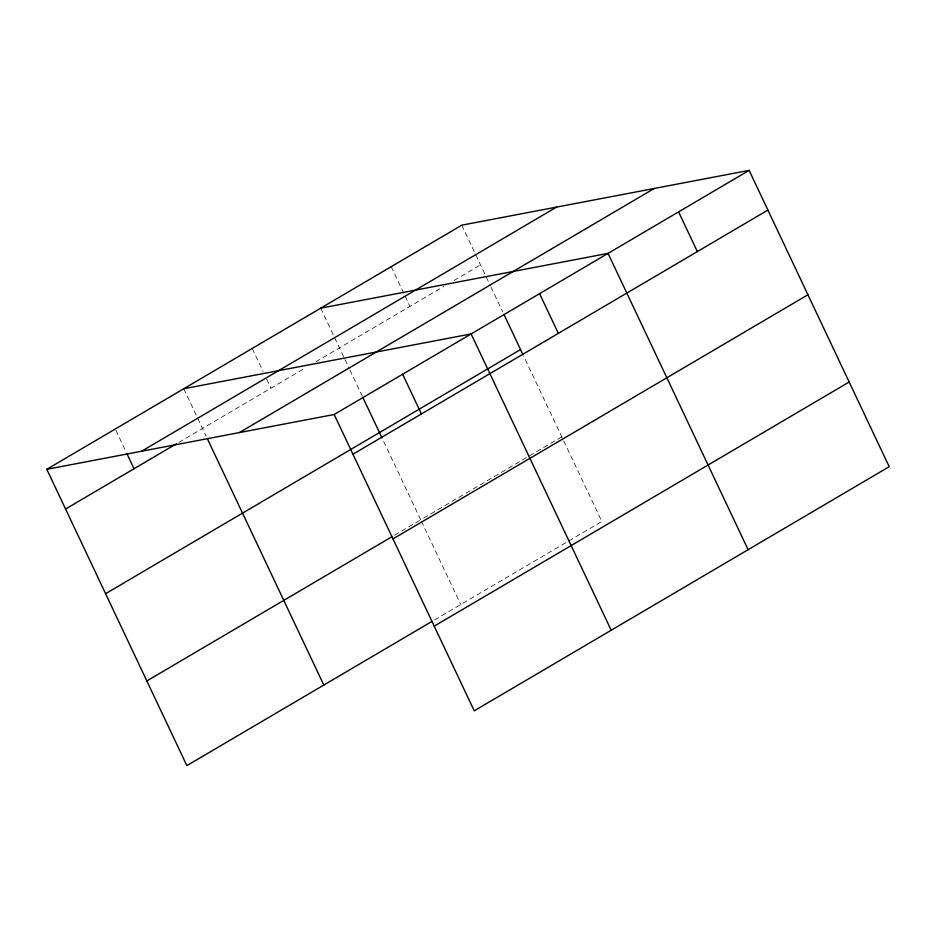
<?xml version="1.0" encoding="UTF-8"?>
<svg xmlns="http://www.w3.org/2000/svg" width="936" height="936" viewBox="0 0 936 936"><rect width="100%" height="100%" fill="white"/><g stroke="black" fill="none" stroke-linecap="round" stroke-linejoin="round"><path stroke-width="0.7" stroke-dasharray="4.68 3.51" d="M178.858 442.365L305.826 367.661M315.795 361.811L443.992 286.381M454.077 280.449L480.531 264.888M394.571 535.193L419.468 520.545M561.799 436.808L420.709 519.819L382.59 439.183M434.596 619.878L601.825 521.492L523.68 356.171M461.752 225.178L490.382 285.726M490.99 287.036L502.69 311.782M391.213 266.678L404.539 294.863M405.136 296.139L409.98 306.388M320.674 308.178L344.366 358.312M344.986 359.611L349.292 368.737M349.912 370.036L362.232 396.092M421.329 521.118L460.734 604.492M252.205 348.461L263.098 371.522M266.737 379.209L270.972 388.171M183.737 388.744L206.201 436.27M115.877 430.303L126.161 452.088"/><path stroke-width="1.4" d="M46.8 469.31L461.752 225.178L749.128 170.375L889.2 466.69L474.248 710.822L334.175 414.508L46.8 469.31L186.872 765.625L432.104 621.34M141.628 451.222L556.592 207.09M65.567 509.02L176.366 443.839M239.347 432.596L654.299 188.464M334.175 414.508L749.128 170.375M105.604 593.693L520.556 349.561M352.942 454.217L767.906 210.085M146.835 680.94L392.079 536.667M392.98 538.902L807.932 294.77M434.21 626.149L849.174 382.017M320.674 308.178L608.049 253.375L748.11 549.701M183.737 388.744L471.112 333.941L611.185 630.256M678.588 211.875L697.355 251.585M539.581 293.658L558.347 333.368M503.931 314.391L523.048 354.849M402.644 374.224L421.411 413.934M362.84 397.39L381.97 437.861M207.429 438.879L323.809 685.058M126.769 453.363L134.035 468.737"/></g></svg>
